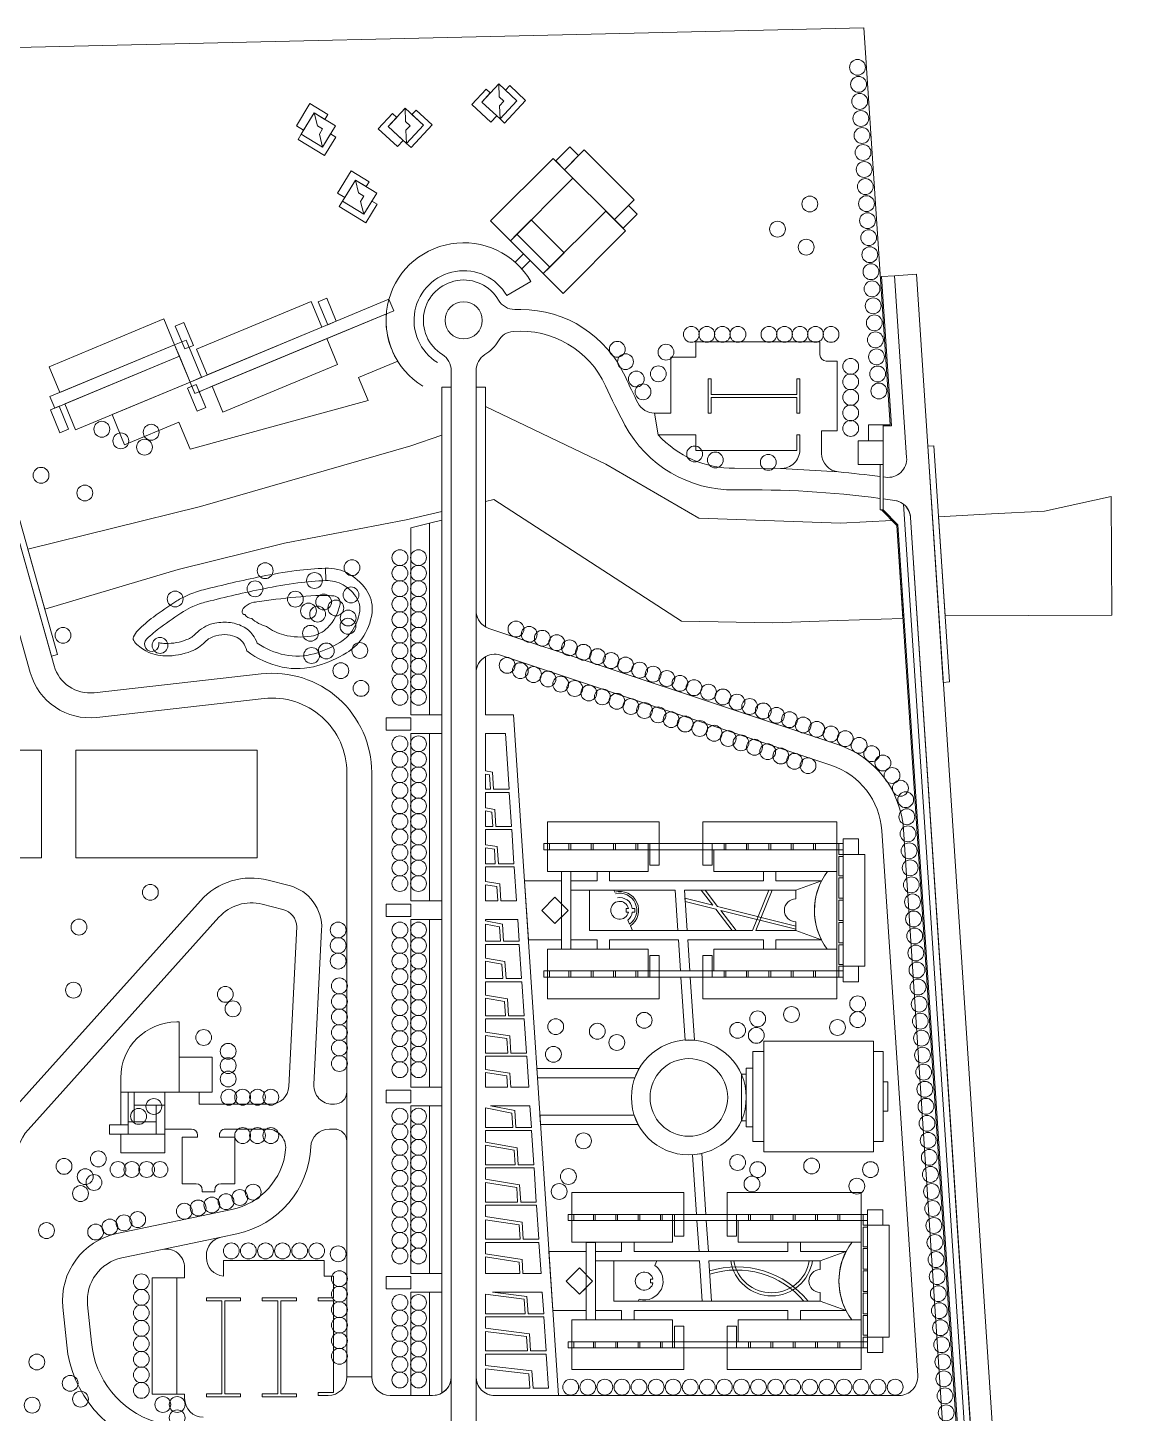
# Model space of a CAD drawing. Header units: metres. Extents: x -15673 to 64769, y -87680 to 34131.
# Drawn here: x 25602 to 61505, y -10515 to 34131 of the extents above; entities that cross this region are included whole.
import ezdxf

# ---------------------------------------------------------------- set-up
doc = ezdxf.new("R2010")
doc.units = ezdxf.units.M
doc.header["$PDMODE"] = 32
doc.header["$PDSIZE"] = 0.5
for name, color, linetype, lineweight in [('11', 7, 'Continuous', 13), ('14', 7, 'Continuous', 13), ('16', 7, 'Continuous', 13), ('17', 7, 'Continuous', 13), ('27', 7, 'Continuous', 13), ('29', 7, 'Continuous', 13), ('39', 7, 'Continuous', 13), ('43', 7, 'Continuous', 13), ('44', 7, 'Continuous', 13), ('9', 7, 'Continuous', 13)]:
    doc.layers.add(name, color=color, linetype=linetype, lineweight=lineweight)

msp = doc.modelspace()

# ---------------------------------------------------------------- linework, layer by layer
at = {"layer": '11'}
for centre in [(52330.202, 32854.117), (52366.365, 32305.307), (52402.529, 31756.497), (52438.692, 31207.688), (52474.855, 30658.878), (52511.019, 30110.068), (52547.182, 29561.258), (52583.345, 29012.448), (50794.502, 28451.394), (52619.508, 28463.639), (52655.672, 27914.829), (49753.586, 27640.08), (50676.364, 27058.499), (52691.835, 27366.019), (52727.998, 26817.209), (52764.162, 26268.399), (52800.325, 25719.589), (52836.488, 25170.78), (52872.652, 24621.97), (46979.705, 24249.101), (47479.705, 24249.101), (47979.705, 24249.101), (48479.705, 24249.101), (49479.705, 24249.101), (49979.705, 24249.101), (50479.705, 24249.101), (50979.705, 24249.101), (51479.705, 24249.101), (52908.815, 24073.16), (44593.341, 23769.553), (46161.657, 23676.197), (52944.978, 23524.35), (44859.974, 23369.93), (45915.507, 22977.703), (52112.961, 23219.399), (52981.141, 22975.54), (45206.596, 22810.458), (52112.961, 22719.399), (45423.208, 22397.264), (52112.961, 22219.399), (53017.305, 22426.731), (52112.961, 21719.399), (27987.747, 21192.971), (52112.961, 21219.399), (28600.036, 20817.311), (29577.55, 21096.373), (29362.712, 20613.381), (47084.339, 20396.614), (47752.706, 20203.326), (49457.202, 20125.734), (26031.618, 19709.796), (27439.618, 19138.796), (36048.122, 16731.599), (37591.091, 17055.876), (38191.091, 17055.876), (33248.781, 16634.028), (34838.524, 16319.486), (37591.091, 16555.876), (38191.091, 16555.876), (32923.276, 16048.597), (36014.688, 15854.852), (37591.091, 16055.876), (38191.091, 16055.876), (30351.789, 15723.358), (34223.686, 15716.655), (35135.825, 15627.184), (35526.431, 15432.041), (37591.091, 15555.876), (38191.091, 15555.876), (34647.568, 15334.469), (34940.523, 15236.897), (35924.321, 15108.86), (37591.091, 15055.876), (38191.091, 15055.876), (26738.686, 14552.496), (34712.669, 14618.943), (35917.92, 14845.212), (37591.091, 14555.876), (38191.091, 14555.876), (41329.081, 14753.964), (41753.081, 14584.964), (29863.532, 14227.257), (35218.858, 14048.751), (36299.613, 14063.38), (37591.091, 14055.876), (38191.091, 14055.876), (42177.081, 14457.964), (42643.081, 14316.964), (43052.081, 14147.964), (34746.103, 13902.018), (43504.081, 14006.964), (43956.081, 13865.964), (44394.081, 13738.964), (44860.081, 13596.964), (35690.067, 13414.159), (37591.091, 13555.876), (38191.091, 13555.876), (41048.081, 13583.964), (41472.081, 13414.964), (41896.081, 13287.964), (42362.081, 13146.964), (45312.081, 13427.964), (45750.081, 13300.964), (46188.081, 13159.964), (36338.943, 12842.088), (37591.091, 13055.876), (38191.091, 13055.876), (42771.081, 12977.964), (43223.081, 12836.964), (43675.081, 12695.964), (46612.081, 13004.964), (47064.081, 12863.964), (47530.081, 12721.964), (37591.091, 12555.876), (38191.091, 12555.876), (44113.081, 12568.964), (44579.081, 12426.964), (45031.081, 12257.964), (47996.081, 12566.964), (48448.081, 12397.964), (48858.081, 12256.964), (45469.081, 12130.964), (45907.081, 11989.964), (46331.081, 11834.964), (49296.081, 12115.964), (49720.081, 11973.964), (50143.081, 11832.964), (46783.081, 11693.964), (47249.081, 11551.964), (47715.081, 11396.964), (50581.081, 11663.964), (51019.081, 11522.964), (51478.081, 11372.964), (37591.091, 11055.876), (38191.091, 11055.876), (48167.081, 11227.964), (48577.081, 11086.964), (49015.081, 10945.964), (51937.081, 11222.964), (52383.081, 11006.964), (37591.091, 10555.876), (38191.091, 10555.876), (49439.081, 10803.964), (49862.081, 10662.964), (50300.081, 10493.964), (52789.081, 10737.964), (37591.091, 10055.876), (38191.091, 10055.876), (50738.081, 10352.964), (53150.081, 10436.964), (53445.081, 10037.964), (53714.081, 9624.964), (37591.091, 9555.876), (38191.091, 9555.876), (53885.224, 9255.295), (37591.091, 9055.876), (38191.091, 9055.876), (53921.387, 8706.485), (37591.091, 8555.876), (38191.091, 8555.876), (37591.091, 8055.876), (38191.091, 8055.876), (53957.55, 8157.675), (37591.091, 7555.876), (38191.091, 7555.876), (53993.714, 7608.865), (37591.091, 7055.876), (38191.091, 7055.876), (54029.877, 7060.056), (37591.091, 6555.876), (38191.091, 6555.876), (54066.04, 6511.246), (29552.937, 6271.143), (54102.204, 5962.436), (27251.937, 5151.143), (54138.367, 5413.626), (35602.091, 5055.876), (37591.091, 5055.876), (38191.091, 5055.876), (54174.53, 4864.816), (35602.091, 4555.876), (37591.091, 4555.876), (38191.091, 4555.876), (54210.693, 4316.007), (35602.091, 4055.876), (37591.091, 4055.876), (38191.091, 4055.876), (54246.857, 3767.197), (37591.091, 3555.876), (38191.091, 3555.876), (27074.937, 3117.143), (31966.747, 2983.229), (35642.38, 3255.625), (37591.091, 3055.876), (38191.091, 3055.876), (54283.02, 3218.387), (32212.747, 2515.229), (35642.38, 2755.625), (37591.091, 2555.876), (38191.091, 2555.876), (52335.091, 2679.876), (54319.183, 2669.577), (35642.38, 2255.625), (37591.091, 2055.876), (38191.091, 2055.876), (45460.091, 2147.876), (49117.091, 2193.876), (50205.091, 2332.876), (52335.091, 2170.876), (54355.347, 2120.767), (31269.925, 1594.282), (35642.38, 1755.625), (37591.091, 1555.876), (38191.091, 1555.876), (42610.091, 1942.876), (43949.091, 1794.876), (48469.091, 1823.876), (49071.091, 1661.876), (51687.091, 1916.876), (54391.51, 1571.957), (32058.925, 1149.282), (35642.38, 1255.625), (44580.091, 1430.876), (32058.925, 688.282), (35642.38, 755.625), (37591.091, 1055.876), (38191.091, 1055.876), (42536.091, 1051.876), (54427.673, 1023.148), (32058.925, 256.282), (37591.091, 555.876), (38191.091, 555.876), (54463.836, 474.338), (54500, -74.472), (29665.841, -631.802), (32078.925, -331.718), (32523.925, -331.718), (33001.925, -331.718), (33430.925, -331.718), (54536.163, -623.282), (29172.841, -948.802), (37591.091, -944.124), (38191.091, -944.124), (32523.925, -1566.718), (33001.925, -1566.718), (33430.925, -1566.718), (37591.091, -1444.124), (38191.091, -1444.124), (54572.326, -1172.092), (37591.091, -1944.124), (38191.091, -1944.124), (43503.091, -1734.124), (54608.49, -1720.901), (27876.747, -2318.771), (37591.091, -2444.124), (38191.091, -2444.124), (48469.091, -2432.124), (54644.653, -2269.711), (26771.747, -2559.771), (27454.747, -2890.771), (28510.366, -2658.074), (28955.366, -2658.074), (29433.366, -2658.074), (29862.366, -2658.074), (43019.091, -2886.124), (49117.091, -2663.124), (50854.091, -2547.124), (52752.091, -2663.124), (54680.816, -2818.521), (27735.38, -3079.375), (37591.091, -2944.124), (38191.091, -2944.124), (42722.091, -3369.124), (48932.091, -3126.124), (52312.091, -3195.124), (54716.98, -3367.331), (27299.747, -3435.771), (31533.38, -3804.375), (31990.38, -3697.375), (32433.38, -3563.375), (32862.38, -3388.375), (37591.091, -3444.124), (38191.091, -3444.124), (29144.38, -4273.375), (30647.38, -4005.375), (31090.38, -3898.375), (37591.091, -3944.124), (38191.091, -3944.124), (54753.143, -3916.141), (26204.747, -4627.771), (27789.38, -4675.375), (28245.38, -4514.375), (28701.38, -4380.375), (37591.091, -4444.124), (38191.091, -4444.124), (54789.306, -4464.951), (37591.091, -4944.124), (38191.091, -4944.124), (54825.469, -5013.76), (32160.352, -5283.124), (32710.352, -5283.124), (33260.352, -5283.124), (33810.352, -5283.124), (34360.352, -5283.124), (34910.352, -5283.124), (35602.091, -5377.124), (37591.091, -5444.124), (38191.091, -5444.124), (54861.633, -5562.57), (29260.778, -6277.375), (35642.38, -6177.375), (54897.796, -6111.38), (29260.778, -6777.375), (35642.38, -6677.375), (37591.091, -6944.124), (38191.091, -6944.124), (54933.959, -6660.19), (29260.778, -7277.375), (35642.38, -7177.375), (54970.123, -7209), (29260.778, -7777.375), (35642.38, -7677.375), (37591.091, -7444.124), (38191.091, -7444.124), (55006.286, -7757.809), (29260.778, -8277.375), (35642.38, -8177.375), (37591.091, -7944.124), (38191.091, -7944.124), (35642.38, -8677.375), (37591.091, -8444.124), (38191.091, -8444.124), (55042.449, -8306.619), (25897.329, -8863.042), (29260.778, -8777.375), (37591.091, -8944.124), (38191.091, -8944.124), (55078.612, -8855.429), (26968.107, -9550), (29260.778, -9277.375), (37591.091, -9444.124), (38191.091, -9444.124), (55114.776, -9404.239), (27301.107, -10062), (29260.778, -9777.375), (43094.091, -9672.124), (43644.091, -9672.124), (44194.091, -9672.124), (44744.091, -9672.124), (45294.091, -9672.124), (45844.091, -9672.124), (46394.091, -9672.124), (46944.091, -9672.124), (47494.091, -9672.124), (48044.091, -9672.124), (48594.091, -9672.124), (49144.091, -9672.124), (49694.091, -9672.124), (50244.091, -9672.124), (50794.091, -9672.124), (51344.091, -9672.124), (51894.091, -9672.124), (52444.091, -9672.124), (52994.091, -9672.124), (53544.091, -9672.124), (55150.939, -9953.049), (25745.097, -10253.738), (29955.107, -10232.839), (30416.107, -10232.839), (55187.102, -10501.859), (30416.107, -10662)]:
    msp.add_circle(centre, 255.324, dxfattribs=at)
at = {"layer": '14'}
msp.add_line((35188.787, 16716.312), (35204.536, 16316.622), dxfattribs=at)
for points in [[(650.547, -21220.881), (-7730.601, 8124.71), (-13734.414, 20463.977), (-14084.532, 32571.083), (19227.498, 33351.24), (52539.528, 34131.396), (53382.938, 21339.944), (52687.292, 21339.944), (52687.292, 20815.198), (52355.603, 20815.198), (52355.603, 20055.696), (53057.186, 20055.696), (53057.186, 18592.883), (53100.617, 18592.883), (53596.782, 18096.718), (55678.604, -13476.894)], [(53531.628, 18899.096), (53157.186, 18952.033), (53157.186, 18592.883), (53635.706, 18114.363), (55719.428, -13488.071), (57803.15, -45090.506)], [(58059.183, -45607.908), (55936.522, -13414.919), (53813.861, 18778.069)]]:
    msp.add_lwpolyline(points, dxfattribs=at)
for points in [[(40344.974, 10185.477), (40344.974, 11392.451), (40989.071, 11392.451), (41107.755, 9592.451), (40606.669, 9592.451), (40570.436, 10141.981)], [(40344.974, 8996.993), (40344.974, 9492.451), (41114.348, 9492.451), (41186.878, 8392.451), (40685.792, 8392.451), (40649.474, 8943.255)], [(40344.974, 7806.72), (40344.974, 8292.451), (41193.471, 8292.451), (41266, 7192.451), (40764.914, 7192.451), (40728.525, 7744.346)], [(40344.974, 6615.046), (40344.974, 7092.451), (41272.594, 7092.451), (41345.123, 5992.451), (40844.037, 5992.451), (40807.585, 6545.291)], [(40344.974, 5347.806), (40344.974, 5392.451), (41384.684, 5392.451), (41430.839, 4692.451), (40929.753, 4692.451), (40893.52, 5241.981)], [(40344.974, 4154.011), (40344.974, 4592.451), (41437.432, 4592.451), (41509.962, 3492.451), (41008.876, 3492.451), (40972.558, 4043.255)], [(40344.974, 2959.261), (40344.974, 3392.451), (41516.555, 3392.451), (41589.084, 2292.451), (41087.998, 2292.451), (41051.609, 2844.346)], [(40344.974, 1763.762), (40344.974, 2192.451), (41595.678, 2192.451), (41668.207, 1092.451), (41167.121, 1092.451), (41130.669, 1645.291)], [(40344.974, 563.762), (40344.974, 992.451), (41674.8, 992.451), (41740.736, -7.549), (41160.527, -7.549), (41130.669, 445.291)], [(40509.168, -607.549), (41780.297, -607.549), (41826.452, -1307.549), (41325.366, -1307.549), (41289.133, -758.019)], [(40344.974, -1776.171), (40344.974, -1407.549), (41833.045, -1407.549), (41905.575, -2507.549), (41404.489, -2507.549), (41368.171, -1956.745)], [(40344.974, -2976.403), (40344.974, -2607.549), (41661.625, -2607.549), (41912.168, -2607.549), (41984.697, -3707.549), (41483.611, -3707.549), (41447.222, -3155.654)], [(40344.974, -4176.586), (40344.974, -3807.549), (41991.291, -3807.549), (42063.82, -4907.549), (41562.734, -4907.549), (41526.282, -4354.709)], [(40344.974, -5376.586), (40344.974, -5007.549), (41819.87, -5007.549), (42070.413, -5007.549), (42136.349, -6007.549), (41556.141, -6007.549), (41526.282, -5554.709)], [(40578.181, -6607.549), (42175.91, -6607.549), (42222.065, -7307.549), (41720.979, -7307.549), (41684.425, -6753.152)], [(31356.188, -6796.466), (32456.188, -6796.466), (32456.188, -6896.466), (31956.188, -6896.466), (31956.188, -9886.084), (32456.188, -9886.084), (32456.188, -9986.084), (31356.188, -9986.084), (31356.188, -9886.084), (31856.188, -9886.084), (31856.188, -6896.466), (31356.188, -6896.466)], [(33156.188, -6796.466), (34256.188, -6796.466), (34256.188, -6896.466), (33756.188, -6896.466), (33756.188, -9886.084), (34256.188, -9886.084), (34256.188, -9986.084), (33156.188, -9986.084), (33156.188, -9886.084), (33656.188, -9886.084), (33656.188, -6896.466), (33156.188, -6896.466)], [(40344.974, -7776.954), (40344.974, -7407.549), (42228.659, -7407.549), (42301.188, -8507.549), (41800.102, -8507.549), (41763.505, -7952.504)], [(40344.974, -8977.037), (40344.974, -8607.549), (42307.781, -8607.549), (42380.31, -9707.549), (41879.224, -9707.549), (41842.589, -9151.925)]]:
    msp.add_lwpolyline(points, close=True, dxfattribs=at)
for centre, radius in [((39644.974, 24702.2), 600), ((46898.45, -337.565), 1250.943), ((46898.45, -337.565), 1250.943)]:
    msp.add_circle(centre, radius, dxfattribs=at)
for centre, radius, start, end in [((53444.151, 18305.507), 600, 51.96205, 81.61668), ((36238.691, 1343.661), 15422.045, 97.41093, 101.65993), ((35601.485, 6242.555), 10481.884, 92.25646, 97.41093), ((35245.385, 15279.925), 1437.502, 60.27526, 92.25646), ((35147.466, 15108.426), 1634.985, 30.33597, 60.27526), ((41685.242, -25049.682), 42371.508, 101.65993, 104.23445), ((36238.691, 1343.661), 15022.045, 97.41093, 101.65993), ((35601.485, 6242.555), 10081.884, 92.25646, 97.41093), ((35245.385, 15279.925), 1037.502, 60.27526, 92.25646), ((35147.466, 15108.426), 1234.985, 30.33597, 60.27526), ((37621.577, 4334.188), 13428.85, 122.49074, 126.4223), ((31767.841, 13525.993), 2531.35, 113.42764, 122.49073), ((32085.219, 12793.544), 3329.604, 104.23445, 113.42764), ((32085.219, 12793.544), 2929.604, 104.23445, 113.42764), ((41685.242, -25049.682), 41971.508, 101.65993, 104.23445), ((33150.931, 14436.247), 1208.842, 97.84698, 102.49069), ((39560.611, -32071.923), 48156.621, 97.11144, 97.84698), ((36062.245, -4031.001), 19898.314, 93.38581, 97.11144), ((35115.897, 11964.767), 3874.577, 84.93666, 93.38581), ((35437.514, 15594.648), 230.476, 349.20713, 84.93666), ((35661.658, 15409.329), 639.221, 352.52241, 30.33597), ((35661.658, 15409.329), 1039.221, 352.52241, 30.33597), ((37621.577, 4334.188), 13028.85, 122.49074, 126.4223), ((31767.841, 13525.993), 2131.35, 113.42764, 122.49073), ((32600.411, 15309.396), 91.121, 171.29357, 270), ((32757.134, 15285.395), 249.671, 127.72416, 171.29357), ((32847.414, 15390.469), 301.1, 214.88167, 264.03046), ((33045.364, 14912.795), 720.742, 102.49069, 127.72416), ((34250.278, 15820.972), 1439.092, 314.67999, 349.20714), ((34878.068, 15512.179), 1429.531, 324.25177, 352.52241), ((34878.068, 15512.179), 1829.531, 324.25177, 352.52241), ((32263.888, 11595.262), 4405.101, 126.4223, 134.97661), ((32263.888, 11595.262), 4005.101, 126.4223, 134.97661), ((31841.366, 13830.269), 1132.022, 103.82488, 136.46624), ((31937.071, 13441.358), 1532.535, 84.90198, 103.82487), ((31960.497, 13703.94), 1268.91, 63.26816, 84.90198), ((32132.118, 14044.7), 887.373, 35.55979, 63.26816), ((33590.091, 15977.85), 1177.099, 228.88734, 255.20125), ((34263.466, 16129.088), 1615.865, 232.92965, 255.38251), ((34567.801, 15499.881), 987.516, 279.374, 314.67999), ((29154.278, 14446.281), 153.274, 157.70761, 220.87854), ((29596.241, 14265.088), 630.938, 134.97661, 157.70761), ((30026.516, 15201.266), 1306.878, 220.87854, 241.54504), ((29596.241, 14265.088), 230.938, 134.97661, 12.74118), ((30051.715, 15247.764), 959.765, 256.12086, 269.52294), ((30059.092, 16133.782), 1845.814, 269.52294, 291.20654), ((30434.094, 15167.297), 809.127, 291.20654, 316.46624), ((30434.094, 15167.297), 1209.127, 291.20654, 316.46624), ((31841.366, 13830.269), 732.022, 103.82488, 136.46624), ((31937.071, 13441.358), 1132.535, 84.90198, 103.82487), ((31960.497, 13703.94), 868.91, 63.26816, 84.90198), ((32132.118, 14044.7), 487.373, 35.55979, 63.26816), ((31854.57, 13846.289), 828.547, 14.39496, 35.55978), ((31854.57, 13846.289), 1228.547, 21.72066, 35.55979), ((34387.203, 16331.915), 2461.822, 235.58684, 258.22881), ((34386.227, 16599.783), 2102.305, 255.38251, 279.374), ((33863.118, 17265.703), 3445.128, 286.32893, 301.4487), ((34980.704, 15438.296), 1303.069, 301.4487, 324.25178), ((34980.704, 15438.296), 1703.069, 301.4487, 324.25178), ((30051.715, 15247.764), 1359.765, 241.54504, 269.52294), ((30059.092, 16133.782), 2245.814, 269.52294, 291.20654), ((34387.203, 16331.915), 2861.822, 232.80392, 258.22881), ((34283.078, 15832.238), 1951.412, 258.22881, 286.32893), ((33863.118, 17265.703), 3845.128, 286.32893, 301.4487), ((34283.078, 15832.238), 2351.412, 258.22881, 286.32893)]:
    msp.add_arc(centre, radius, start, end, dxfattribs=at)
msp.add_point((35188.787, 16716.312), dxfattribs=at)
at = {"layer": '16'}
for p, q in [((38944.974, -9860.89), (38944.974, 22550.262)), ((40344.974, 22550.262), (40344.974, 14827.139)), ((48348.785, -5605.605), (48247.485, -5605.605)), ((50607.999, -6905.605), (50737.398, -6905.605))]:
    msp.add_line(p, q, dxfattribs=at)
for points in [[(53915.146, 20281.804), (53528.789, 26141.426), (53108.265, 26113.699), (53425.663, 21299.944)], [(38944.974, 22550.262), (39244.974, 22550.262), (39244.974, -9341.275)], [(40044.974, 15346.754), (40044.974, 22550.262), (40344.974, 22550.262)], [(53425.663, 21299.944), (53157.186, 21299.944), (53157.186, 19663.851), (53236.216, 19647.717)], [(53813.861, 18778.069), (55936.522, -13414.919), (58059.183, -45607.908)], [(58059.183, -45607.908), (58258.316, -45588.17), (56150.584, -13621.594), (54042.851, 18344.983)], [(40644.974, -9941.275), (42696.372, -9941.275), (41250.161, 11992.451), (40344.974, 11992.451), (40344.974, 13863.884)], [(51172.178, 6642.451), (50344.974, 6342.451), (50344.974, 6060.685)], [(50344.974, 5324.218), (50344.974, 5042.451), (51176.416, 4742.451)], [(51959.979, -5305.605), (51132.775, -5605.605), (51132.775, -5887.371)], [(51132.775, -6623.838), (51132.775, -6905.605), (51964.217, -7205.605)]]:
    msp.add_lwpolyline(points, dxfattribs=at)
for points in [[(54792.071, 20661.406), (55293.879, 13050.813), (55094.312, 13037.654), (54592.504, 20648.247)], [(24995.885, 18716.9), (25182.922, 18787.732), (25230.006, 18654.608), (25271.17, 18519.537), (26559.875, 13930.208), (26367.323, 13876.138), (25078.618, 18465.467), (25029.185, 18624.422)], [(43098.855, 6642.451), (43944.974, 6642.451), (43944.974, 6942.451), (44344.974, 6942.451), (44344.974, 6642.451), (49304.974, 6642.451), (49304.974, 6942.451), (49704.974, 6942.451), (49704.974, 6642.451), (51172.178, 6642.451), (50344.974, 6342.451), (46757.388, 6342.451), (46843.351, 5042.451), (46542.695, 5042.451), (46456.733, 6342.451), (43098.855, 6342.451)], [(41602.916, 6642.451), (42798.855, 6642.451), (42798.855, 5902.514), (42586.723, 6114.646), (42162.459, 5690.382), (42586.723, 5266.118), (42798.855, 5478.25), (42798.855, 4742.451), (41728.194, 4742.451)], [(50344.974, 5042.451), (51176.416, 4742.451), (49704.974, 4742.451), (49704.974, 4442.451), (49304.974, 4442.451), (49304.974, 4742.451), (46862.533, 4742.451), (46929.45, 3740.382), (46628.795, 3740.382), (46562.533, 4742.451), (44344.974, 4742.451), (44344.974, 4442.451), (43944.974, 4442.451), (43944.974, 4742.451), (43098.855, 4742.451), (43098.855, 6342.451), (43698.855, 6342.451), (43698.855, 5042.451), (48953.261, 5042.451), (49476.368, 6342.451), (49584.16, 6342.451), (49061.053, 5042.451)], [(46774.724, 6080.284), (47671.181, 5855.405), (47298.33, 6342.451), (47424.268, 6342.451), (47827.053, 5816.304), (50344.974, 5184.676), (50344.974, 5081.578), (47924.738, 5688.701), (48419.466, 5042.451), (48293.528, 5042.451), (47768.866, 5727.802), (46781.656, 5975.447)], [(46776.323, 1509.344), (47077.284, 1504.718), (46942.675, 3540.382), (46642.02, 3540.382)], [(42001.826, 592.451), (45298.119, 592.451), (45158.028, 292.451), (42021.607, 292.451)], [(48748.863, 412.435), (48590.635, 412.435), (48590.635, -1087.565), (48748.863, -1087.565)], [(42100.729, -907.549), (45137.453, -907.549), (45264.706, -1207.549), (42120.51, -1207.549)], [(47020.577, -2184.475), (47318.309, -2140.26), (47448.267, -4105.605), (47147.612, -4105.605)], [(47226.962, -5305.605), (47527.618, -5305.605), (47461.356, -4303.535), (47160.7, -4303.535)], [(42390.717, -5305.605), (43586.656, -5305.605), (43586.656, -6043.473), (43374.524, -5831.341), (42950.26, -6255.605), (43374.524, -6679.869), (43586.656, -6467.737), (43586.656, -7205.605), (42515.995, -7205.605)], [(43886.656, -5305.605), (44732.775, -5305.605), (44732.775, -5005.605), (45132.775, -5005.605), (45132.775, -5305.605), (50092.775, -5305.605), (50092.775, -5005.605), (50492.775, -5005.605), (50492.775, -5305.605), (51959.979, -5305.605), (51132.775, -5605.605), (47547.455, -5605.605), (47633.418, -6905.605), (47325.078, -6905.605), (47239.115, -5605.605), (43886.656, -5605.605)], [(51132.775, -6905.605), (51964.217, -7205.605), (50492.775, -7205.605), (50492.775, -7505.605), (50092.775, -7505.605), (50092.775, -7205.605), (45132.775, -7205.605), (45132.775, -7505.605), (44732.775, -7505.605), (44732.775, -7205.605), (43886.656, -7205.605), (43886.656, -5605.605), (44486.656, -5605.605), (44486.656, -6905.605), (49527.092, -6905.605), (49653.03, -6905.605)]]:
    msp.add_lwpolyline(points, close=True, dxfattribs=at)
msp.add_circle((46898.45, -337.565), 1850.943, dxfattribs=at)
for centre, radius, start, end in [((53316.446, 20242.328), 600, 262.31557, 3.77236), ((53444.151, 18305.507), 600, 3.77237, 51.96205), ((40644.974, 15346.754), 600, 180, 240), ((40644.973, 13344.269), 599.999, 119.99994, 180.00006), ((53027.395, 5696.584), 2082.425, 152.98562, 207.26998), ((50344.974, 5692.451), 368.233, 90, 270), ((53815.196, -6251.471), 2082.425, 152.98562, 207.26998), ((48437.455, -8740.808), 2942.399, 38.58756, 107.1692), ((49564.199, -5400.922), 1332.528, 188.83591, 351.16409), ((49564.199, -5400.922), 1232.528, 189.55926, 350.44074), ((48437.455, -8740.809), 2842.399, 40.21466, 107.64938), ((51132.775, -6255.605), 368.233, 90, 270), ((38644.974, -9341.275), 600, 300, 0), ((40644.974, -9341.275), 600, 179.99999, 270.00001)]:
    msp.add_arc(centre, radius, start, end, dxfattribs=at)
at = {"layer": '17'}
for points in [[(37944.974, 18020.44), (37944.974, 11992.451), (38544.974, 11992.451), (38544.974, 18168.722)], [(38544.974, 5992.451), (37944.974, 5992.451), (37944.974, 11392.451), (38544.974, 11392.451)], [(40475.729, 10058.408), (40506.452, 9592.451), (40344.974, 9592.451), (40344.974, 10083.633)], [(40344.974, 8895.448), (40344.974, 8392.451), (40585.575, 8392.451), (40554.852, 8858.408)], [(40344.974, 7705.406), (40344.974, 7192.451), (40664.697, 7192.451), (40633.974, 7658.408)], [(40344.974, 6513.915), (40344.974, 5992.451), (40743.82, 5992.451), (40713.097, 6458.408)], [(38544.974, -7.549), (37944.974, -7.549), (37944.974, 5392.451), (38544.974, 5392.451)], [(40344.974, 5245.962), (40798.813, 5158.408), (40829.536, 4692.451), (40344.974, 4692.451)], [(40344.974, 4052.465), (40344.974, 3492.451), (40908.659, 3492.451), (40877.935, 3958.408)], [(40344.974, 2857.947), (40344.974, 2292.451), (40987.781, 2292.451), (40957.058, 2758.408)], [(40344.974, 1662.631), (40344.974, 1092.451), (41066.904, 1092.451), (41036.181, 1558.408)], [(40344.974, 462.631), (40344.974, -7.549), (41060.31, -7.549), (41036.181, 358.408)], [(38544.974, -6007.549), (37944.974, -6007.549), (37944.974, -607.549), (38544.974, -607.549)], [(40344.974, -677.717), (40344.974, -1307.549), (41225.149, -1307.549), (41194.426, -841.592)], [(40344.974, -1877.717), (40344.974, -2507.549), (41304.272, -2507.549), (41273.549, -2041.592)], [(40344.974, -3077.717), (40344.974, -3707.549), (41383.394, -3707.549), (41352.671, -3241.592)], [(40344.974, -4277.717), (40344.974, -4907.549), (41462.517, -4907.549), (41431.794, -4441.592)], [(40344.974, -5477.717), (40344.974, -6007.549), (41455.923, -6007.549), (41431.794, -5641.592)], [(37944.974, -9941.275), (38544.974, -9941.275), (38544.974, -6607.549), (37944.974, -6607.549)], [(40344.974, -6677.717), (40344.974, -7307.549), (41620.762, -7307.549), (41590.039, -6841.592)], [(40344.974, -7877.717), (40344.974, -8507.549), (41699.885, -8507.549), (41669.162, -8041.592)], [(40344.974, -9077.717), (40344.974, -9707.549), (41779.007, -9707.549), (41748.284, -9241.592)]]:
    msp.add_lwpolyline(points, close=True, dxfattribs=at)
at = {"layer": '27'}
for points in [[(30833.279, 22714.609), (37238.693, 25380.296), (37392.38, 25010.999), (30986.966, 22345.312)], [(26317.691, 22243.476), (26471.378, 21874.179), (30487.482, 23545.527), (30333.795, 23914.824)], [(30333.795, 23914.824), (30833.279, 22714.609), (31202.576, 22868.296), (30703.092, 24068.511)], [(42224.974, 7842.451), (51864.974, 7842.451), (51864.974, 7642.451), (42224.974, 7642.451)], [(51724.974, 7490.382), (51864.974, 7490.382), (51864.974, 7842.451), (51724.974, 7842.451)], [(51724.974, 7430.382), (51864.974, 7430.382), (51864.974, 6800.382), (51724.974, 6800.382)], [(51724.974, 6740.382), (51864.974, 6740.382), (51864.974, 6080.382), (51724.974, 6080.382)], [(51724.974, 6020.382), (51864.974, 6020.382), (51864.974, 5360.382), (51724.974, 5360.382)], [(51724.974, 5300.382), (51864.974, 5300.382), (51864.974, 4640.382), (51724.974, 4640.382)], [(51864.974, 4580.382), (51724.974, 4580.382), (51724.974, 3950.382), (51864.974, 3950.382)], [(42224.974, 3740.382), (51864.974, 3740.382), (51864.974, 3540.382), (42224.974, 3540.382)], [(51724.974, 3890.382), (51864.974, 3890.382), (51864.974, 3540.382), (51724.974, 3540.382)], [(43012.775, -4105.605), (52652.775, -4105.605), (52652.775, -4305.605), (43012.775, -4305.605)], [(52512.775, -4457.674), (52652.775, -4457.674), (52652.775, -4105.605), (52512.775, -4105.605)], [(52512.775, -4517.674), (52652.775, -4517.674), (52652.775, -5147.674), (52512.775, -5147.674)], [(52512.775, -5207.674), (52652.775, -5207.674), (52652.775, -5867.674), (52512.775, -5867.674)], [(52512.775, -5927.674), (52652.775, -5927.674), (52652.775, -6587.674), (52512.775, -6587.674)], [(52512.775, -6647.674), (52652.775, -6647.674), (52652.775, -7307.674), (52512.775, -7307.674)], [(52652.775, -7367.674), (52512.775, -7367.674), (52512.775, -7997.674), (52652.775, -7997.674)], [(43012.775, -8207.674), (52652.775, -8207.674), (52652.775, -8407.674), (43012.775, -8407.674)], [(52512.775, -8057.674), (52652.775, -8057.674), (52652.775, -8407.674), (52512.775, -8407.674)]]:
    msp.add_lwpolyline(points, close=True, dxfattribs=at)
at = {"layer": '29'}
for points in [[(40616.264, 18930.106), (46666.967, 15008.139), (49602.275, 14952.268), (51698.325, 15026.107), (53794.376, 15099.946), (53596.782, 18096.718), (53441.29, 18252.21), (51779.323, 18164.687), (47225.804, 18324.818), (44229.009, 20065.857), (40344.974, 21927.888), (40344.974, 18867.44)], [(38944.974, 21003.946), (38944.974, 18544.048), (37790.458, 18277.362), (33870.893, 17518.697), (30449.444, 16673.321), (26147.866, 15397.454), (25605.995, 17327.16), (31167.45, 18701.88), (37938.501, 20660.008)], [(54942.792, 18375.524), (55154.718, 15185.41), (57840.454, 15193.956), (60526.19, 15202.502), (60506.529, 19029.384), (58358.835, 18552.508), (56650.813, 18464.016)], [(38544.974, 11992.451), (38544.974, 18168.722), (38944.974, 18267.576), (38944.974, 11992.451)], [(38544.974, 11392.451), (38544.974, 5992.451), (38944.974, 5992.451), (38944.974, 11392.451)], [(38544.974, 5392.451), (38544.974, -7.549), (38944.974, -7.549), (38944.974, 5392.451)], [(38544.974, -607.549), (38544.974, -6007.549), (38944.974, -6007.549), (38944.974, -607.549)]]:
    msp.add_lwpolyline(points, close=True, dxfattribs=at)
for points in [[(44954.705, 5752.451), (44875.796, 5752.451), (44875.796, 5632.451), (44954.705, 5632.451)], [(45742.506, -6195.605), (45663.597, -6195.605), (45663.597, -6315.605), (45742.506, -6315.605)], [(38944.974, -9860.89), (38944.974, -6607.549), (38544.974, -6607.549), (38544.974, -9941.275), (38644.974, -9941.275)]]:
    msp.add_lwpolyline(points, dxfattribs=at)
for centre, radius, start, end in [((44671.585, 5692.451), 289.408, 11.96534, 348.03466), ((45459.386, -6255.605), 289.408, 11.96534, 348.03466), ((38644.974, -9341.275), 600, 270, 300)]:
    msp.add_arc(centre, radius, start, end, dxfattribs=at)
at = {"layer": '39'}
msp.add_line((41810.037, 25952.2), (41030.615, 25502.2), dxfattribs=at)
for points in [[(40772.612, 32323.21), (41359.384, 31779.428), (40815.603, 31192.656), (40799.481, 31616.614), (40935.426, 31763.307), (40788.733, 31899.252)], [(34833.5, 31386.309), (35514.86, 30967.084), (35095.636, 30285.725), (34997.335, 30698.444), (35102.141, 30868.784), (34931.801, 30973.59)], [(37759.384, 31534.421), (38346.156, 30990.639), (37802.375, 30403.867), (37786.253, 30827.825), (37922.198, 30974.518), (37775.505, 31110.463)], [(42528.645, 29919.323), (40514.091, 27904.769), (41150.487, 27268.373), (43165.041, 29282.927)], [(42610.792, 29837.176), (43067.101, 30293.486), (43347.862, 30012.725), (42891.553, 29556.415)], [(43527.949, 30192.811), (45135.585, 28585.175), (44499.189, 27948.779), (42891.553, 29556.415)], [(36162.102, 29219.943), (36843.462, 28800.719), (36424.238, 28119.359), (36325.937, 28532.078), (36430.743, 28702.418), (36260.403, 28807.224)], [(42847.543, 25571.317), (44862.097, 27585.871), (44225.701, 28222.267), (42211.147, 26207.713)], [(45236.259, 28124.327), (44779.95, 27668.018), (44499.189, 27948.779), (44955.498, 28405.088)], [(41822.238, 27940.125), (42882.898, 26879.465), (42423.279, 26419.845), (41362.619, 27480.505)], [(41362.619, 27480.505), (42423.279, 26419.845), (42211.147, 26207.713), (41150.487, 27268.373)], [(41306.675, 26576.033), (41574.751, 26844.109), (41786.883, 26631.977), (41518.807, 26363.901)], [(34734.398, 25312.93), (31041.428, 23776.058), (31387.224, 22945.14), (35080.194, 24482.011)], [(34957.468, 25297.449), (35264.842, 24558.855), (35541.815, 24674.12), (35234.441, 25412.714)], [(26295.03, 23208.871), (29987.999, 24745.742), (30333.795, 23914.824), (26640.826, 22377.952)], [(30630.259, 24633.927), (30937.633, 23895.333), (30660.66, 23780.068), (30353.286, 24518.662)], [(31886.707, 21744.925), (35579.677, 23281.796), (35233.881, 24112.715), (31540.911, 22575.843)], [(27140.309, 21177.737), (30833.279, 22714.609), (30487.482, 23545.527), (26794.513, 22008.655)], [(31059.799, 21779.896), (30752.425, 22518.49), (31029.398, 22633.755), (31336.772, 21895.161)], [(26640.266, 21077.952), (26332.892, 21816.546), (26609.864, 21931.812), (26917.239, 21193.218)], [(52687.292, 21339.944), (52687.292, 20815.198), (53157.186, 20815.198), (53157.186, 21339.944)], [(52355.603, 20055.696), (52355.603, 20815.198), (53157.186, 20815.198), (53157.186, 20055.696)], [(53057.186, 20055.696), (53057.186, 18592.883), (53157.186, 18592.883), (53157.186, 20055.696)], [(37144.974, 11492.451), (37944.974, 11492.451), (37944.974, 11892.451), (37144.974, 11892.451)], [(42344.974, 8542.451), (45944.974, 8542.451), (45944.974, 7842.451), (42344.974, 7842.451)], [(51664.974, 8542.451), (47344.974, 8542.451), (47344.974, 7842.451), (51664.974, 7842.451)], [(51864.974, 7842.451), (51664.974, 7842.451), (51664.974, 3740.382), (51864.974, 3740.382)], [(51864.974, 7990.382), (52364.974, 7990.382), (52364.974, 7490.382), (51864.974, 7490.382)], [(52564.974, 3890.382), (51864.974, 3890.382), (51864.974, 7490.382), (52564.974, 7490.382)], [(37144.974, 5492.451), (37944.974, 5492.451), (37944.974, 5892.451), (37144.974, 5892.451)], [(42344.974, 4440.382), (45584.974, 4440.382), (45584.974, 3740.382), (42344.974, 3740.382)], [(51664.974, 4440.382), (47704.974, 4440.382), (47704.974, 3740.382), (51664.974, 3740.382)], [(51864.974, 3390.382), (52364.974, 3390.382), (52364.974, 3890.382), (51864.974, 3890.382)], [(49313.818, -2090.619), (52852.339, -2090.619), (52852.339, 1475.522), (49313.818, 1475.522)], [(31544.188, 963.534), (30479.188, 963.534), (30479.188, -167.466), (31544.188, -167.466)], [(48958.875, 1142.451), (49313.818, 1142.451), (49313.818, -1757.549), (48958.875, -1757.549)], [(53158.875, 1142.451), (52852.339, 1142.451), (52852.339, -1757.549), (53158.875, -1757.549)], [(48748.863, 606.909), (48958.875, 606.909), (48958.875, -1282.039), (48748.863, -1282.039)], [(53305.188, 161.534), (53158.875, 161.534), (53158.875, -776.632), (53305.188, -776.632)], [(28599.678, -1220.466), (28839.678, -1220.466), (28839.678, -167.466), (28599.678, -167.466)], [(37144.974, -507.549), (37944.974, -507.549), (37944.974, -107.549), (37144.974, -107.549)], [(28240.168, -1520.466), (28839.678, -1520.466), (28839.678, -1220.466), (28240.168, -1220.466)], [(28599.678, -2120.466), (30018.188, -2120.466), (30018.188, -1520.466), (28599.678, -1520.466)], [(43132.775, -3405.605), (46732.775, -3405.605), (46732.775, -4105.605), (43132.775, -4105.605)], [(52452.775, -3405.605), (48132.775, -3405.605), (48132.775, -4105.605), (52452.775, -4105.605)], [(52652.775, -3957.674), (53152.775, -3957.674), (53152.775, -4457.674), (52652.775, -4457.674)], [(52652.775, -4105.605), (52452.775, -4105.605), (52452.775, -8207.674), (52652.775, -8207.674)], [(53352.775, -8057.674), (52652.775, -8057.674), (52652.775, -4457.674), (53352.775, -4457.674)], [(30406.188, -6146.466), (29606.188, -6146.466), (29606.188, -9896.466), (30406.188, -9896.466)], [(37144.974, -6507.549), (37944.974, -6507.549), (37944.974, -6107.549), (37144.974, -6107.549)], [(43132.775, -7507.674), (46372.775, -7507.674), (46372.775, -8207.674), (43132.775, -8207.674)], [(52452.775, -7507.674), (48492.775, -7507.674), (48492.775, -8207.674), (52452.775, -8207.674)], [(52652.775, -8557.674), (53152.775, -8557.674), (53152.775, -8057.674), (52652.775, -8057.674)]]:
    msp.add_lwpolyline(points, close=True, dxfattribs=at)
msp.add_lwpolyline([(28599.678, 294.534), (28599.678, -167.466), (30479.188, -167.466), (30479.188, 2094.534), (30399.678, 2094.534)], dxfattribs=at)
for centre, radius, start, end in [((39644.974, 24702.2), 2500, 30, 238.24314), ((39644.974, 24702.2), 1600, 30, 238.24314), ((30399.678, 294.534), 1800, 90, 180)]:
    msp.add_arc(centre, radius, start, end, dxfattribs=at)
at = {"layer": '43'}
msp.add_line((44928.597, 5373.767), (44988.554, 5243.697), dxfattribs=at)
for points in [[(28317.276, 21667.546), (30833.279, 22714.609), (30890.911, 22576.123), (30752.425, 22518.49), (31059.799, 21779.896), (31336.772, 21895.161), (31125.452, 22402.945), (31540.911, 22575.843), (31886.707, 21744.925), (35579.677, 23281.796), (35233.881, 24112.715), (37153.767, 24911.697)], [(37520.157, 23384.948), (36258.217, 22859.778), (36567.26, 22117.173), (30834.096, 20552.731), (30471.973, 21422.882), (28722.149, 20694.673), (28317.276, 21667.546)], [(44510.748, 6280.252), (44482.077, 6342.451), (46456.733, 6342.451), (46542.695, 5042.451), (45081.319, 5042.451), (45014.055, 5188.375)], [(45076.573, 5752.451), (45157.516, 5752.451), (45157.516, 5632.451), (45076.573, 5632.451)], [(45298.549, -6843.405), (45269.878, -6905.605), (47332.763, -6905.605), (47246.8, -5605.605), (45869.12, -5605.605), (45801.856, -5751.529)]]:
    msp.add_lwpolyline(points, dxfattribs=at)
for points in [[(20204.411, 7377.713), (26045.188, 7377.713), (26045.188, 10851.529), (20204.411, 10851.529)], [(27155.75, 10851.529), (32996.526, 10851.529), (32996.526, 7377.713), (27155.75, 7377.713)], [(28839.678, -167.466), (29027.72, -167.466), (29027.72, -1120.604), (28839.678, -1120.604)], [(30018.188, -167.466), (29027.72, -167.466), (29027.72, -590.274), (30018.188, -590.274)], [(29734.827, -590.274), (30018.188, -590.274), (30018.188, -1520.466), (29734.827, -1520.466)], [(28839.678, -1120.604), (29734.827, -1120.604), (29734.827, -1520.466), (28839.678, -1520.466)]]:
    msp.add_lwpolyline(points, close=True, dxfattribs=at)
for centre, radius, start, end in [((39644.974, 24702.2), 2500, 175.19305, 211.7963), ((44671.585, 5692.451), 609.408, 304.19221, 105.30302), ((44671.585, 5692.451), 549.408, 305.23471, 104.26051), ((44671.585, 5692.451), 409.408, 8.42722, 100.60979), ((44671.586, 5692.45), 409.407, 308.8854, 351.57284), ((45459.386, -6255.605), 609.408, 254.69698, 55.80779)]:
    msp.add_arc(centre, radius, start, end, dxfattribs=at)
at = {"layer": '44'}
for p, q in [((41290.422, 25052.2), (41484.777, 25052.2)), ((40044.974, 23086.651), (40044.974, -34431.547)), ((45792.998, 21713.043), (45911.883, 21013.043)), ((51720.195, 19816.597), (49854.217, 19927.485)), ((53057.186, 19671.373), (53057.186, 18965.413)), ((25078.618, 18465.467), (26452.942, 13571.229)), ((54042.851, 18344.983), (58258.316, -45588.17)), ((25682.732, 13354.951), (24308.408, 18249.189)), ((40044.974, 13344.269), (40044.974, 15346.754)), ((40455.485, 14777.462), (51697.666, 11035.507)), ((51476.596, 10371.333), (40834.463, 13913.561)), ((27742.51, 12703.18), (33124.276, 13309.082)), ((33213.778, 12514.104), (27832.012, 11908.203)), ((54270.863, -9301.8), (53113.441, 8252.065)), ((53811.924, 8298.12), (57394.788, -46040.804)), ((33348.727, 6663.025), (34018.854, 6491.613)), ((24979.791, -892.242), (31166.372, 6001.234)), ((33820.604, 5716.566), (33150.477, 5887.979)), ((31761.706, 5466.839), (25618.523, -1376.871)), ((34012.516, 13.425), (34271.28, 5162.923)), ((35070.152, 5065.02), (34819.335, 73.649)), ((35882.283, -156.463), (35882.283, -1756.463)), ((35418.579, -556.463), (35482.283, -556.463)), ((33269.885, -1358.052), (31975.188, -1356.463)), ((35482.283, -1356.463), (35318.078, -1356.463)), ((28472.584, -4724.416), (32172.721, -3949.214)), ((29933.155, -5235.786), (31833.155, -4837.724)), ((31356.188, -5424.974), (31356.188, -5496.466)), ((26856.895, -8318.308), (26734.64, -7096.753)), ((27530.663, -7017.085), (27652.918, -8238.641)), ((35882.283, -9341.275), (36682.283, -9341.275)), ((39244.974, -9341.275), (39244.974, -11241.275)), ((40044.974, -11241.275), (40044.974, -9341.275)), ((37282.283, -9941.275), (38644.974, -9941.275)), ((40644.974, -9941.275), (53672.164, -9941.275))]:
    msp.add_line(p, q, dxfattribs=at)
for points in [[(58390.187, -47588.17), (60797.36, -84096.173), (61505.402, -84195.085), (54227.272, 26187.481), (53528.789, 26141.426), (53915.146, 20281.804)], [(45792.998, 21713.043), (46322.784, 21713.043), (46322.784, 23513.043), (47122.784, 23513.043), (47122.784, 24013.043), (51122.784, 24013.043), (51122.784, 23588.043)], [(51322.784, 23388.043), (51672.784, 23388.043), (51672.784, 21138.043), (51172.784, 21138.043), (51172.784, 20414.288)], [(39244.941, -33948.052), (39244.974, -33182.57), (39244.974, -31465.19), (39244.974, 23086.651)], [(50472.784, 20527.197), (50472.784, 21013.043), (50372.784, 21013.043), (50372.784, 20513.043), (47122.784, 20513.043), (47122.784, 21013.043), (45911.883, 21013.043), (45792.998, 21713.043)], [(48373.312, 19939.995), (49854.217, 19927.485), (51720.195, 19816.597)], [(53236.216, 19647.717), (53157.186, 19658.283), (53157.186, 18952.033), (53531.628, 18899.096)], [(36682.283, 10129.171), (36682.283, -9341.275), (35882.283, -9341.275), (35882.283, -1756.463), (35882.283, -156.463), (35882.283, 10129.171)], [(30875.188, -1356.463), (30018.188, -1356.463), (30018.188, -167.466), (31122.188, -167.466), (31122.188, -556.463), (33413.272, -556.463)], [(31025.188, -3120.466), (30575.188, -3120.466), (30575.188, -1620.466), (31075.188, -1620.466), (31075.188, -1556.463)], [(31777.7, -1588.062), (31775.188, -1620.466), (32275.188, -1620.466), (32275.188, -3120.466), (31825.188, -3120.466)], [(31625.188, -3320.466), (31625.188, -3381.466), (31225.188, -3381.466), (31225.188, -3320.466)], [(32336.779, -4732.281), (31833.155, -4837.724), (29933.155, -5235.786), (28636.628, -5507.417)], [(31906.188, -6094.379), (31906.188, -5594.379), (35156.188, -5594.379), (35156.188, -6094.379), (35456.188, -6094.379), (35456.188, -6796.466), (34956.188, -6796.466), (34956.188, -6896.466), (35456.188, -6896.466), (35456.188, -9841.275), (34956.188, -9841.275), (34956.188, -9941.275), (35282.283, -9941.275)], [(30656.188, -10041.275), (30656.188, -9896.466), (30406.188, -9896.466), (30406.188, -6146.466), (30656.188, -6146.466), (30656.188, -5823.036)]]:
    msp.add_lwpolyline(points, dxfattribs=at)
msp.add_lwpolyline([(47522.784, 22813.043), (47522.784, 21713.043), (47622.784, 21713.043), (47622.784, 22213.043), (50372.784, 22213.043), (50372.784, 21713.043), (50472.784, 21713.043), (50472.784, 22813.043), (50372.784, 22813.043), (50372.784, 22313.043), (47622.784, 22313.043), (47622.784, 22813.043)], close=True, dxfattribs=at)
for centre, radius, start, end in [((39644.974, 24702.2), 1300, 30, 238.24314), ((41290.422, 25652.2), 600, 210, 270), ((41484.777, 21352.2), 3700, 24.4067, 90), ((41285.615, 23743.922), 600, 94.76012, 149.71133), ((41484.777, 21352.2), 3000, 24.4067, 94.76012), ((39644.974, 24702.2), 1300, 301.75686, 329.71134), ((38644.974, 23086.651), 600, 0, 58.24314), ((40644.974, 23086.651), 600, 121.75686, 180), ((51322.784, 23588.043), 200, 180, 270), ((63835.757, 31494.207), 20844.38, 204.4067, 206.96954), ((63835.757, 31494.207), 21544.38, 204.4067, 208.1544), ((45792.998, 22313.043), 600, 206.96953, 270), ((48327.563, 23194.672), 3954.998, 208.15439, 270.80532), ((48327.563, 23194.672), 3254.998, 222.08556, 270.80532), ((49872.784, 20527.197), 600, 268.22663, 0), ((51772.784, 20414.288), 600, 180, 264.97165), ((53316.446, 20242.328), 600, 262.31557, 3.77237), ((48835.837, -12964.938), 32908.184, 82.62999, 84.97165), ((48835.837, -12964.938), 32208.184, 82.46889, 90.80532), ((53444.151, 18305.507), 600, 3.77237, 81.61668), ((40644.974, 15346.754), 600, 180, 251.59001), ((40644.974, 13344.269), 600, 71.59001, 180), ((27608.258, 13895.647), 1200, 195.68499, 276.42355), ((27608.258, 13895.647), 2000, 195.68499, 276.42355), ((33482.283, 10129.171), 3200, 0, 96.42355), ((33482.283, 10129.171), 2400, 0, 96.42355), ((50718.641, 8094.162), 3100, 3.77237, 71.59001), ((50718.641, 8094.162), 2400, 3.77237, 71.59001), ((32803.54, 4531.648), 2200, 75.65189, 138.0876), ((33671.917, 5135.281), 1400, 357.12329, 75.65189), ((32803.54, 4531.648), 1400, 75.65189, 138.0876), ((33671.917, 5135.281), 600, 2.64052, 75.65189), ((33413.272, 43.537), 600, 270, 357.12329), ((35418.579, 43.537), 600, 177.12329, 270), ((35482.283, -156.463), 400, 270, 0), ((26734.773, -2378.861), 1500, 138.0876, 183.93239), ((30875.188, -1556.463), 200, 0, 90), ((31975.188, -1556.463), 200, 90, 189.09074), ((33313.531, -1956.463), 600, 354.24282, 94.17152), ((35318.078, -1956.463), 600, 90, 177.12329), ((35482.283, -1756.463), 400, 0, 90), ((31721.601, -1795.962), 2200, 281.83269, 354.24282), ((31721.601, -1795.962), 3000.068, 281.83269, 357.50904), ((31025.188, -3320.466), 200, 0, 90), ((31825.188, -3320.466), 200, 90, 180), ((28923.704, -6877.667), 2200, 101.83269, 185.71522), ((31956.188, -5424.974), 600, 101.83269, 180), ((30056.188, -5823.036), 600, 0, 101.83269), ((28923.704, -6877.667), 1400, 101.83269, 185.71523), ((31956.188, -5496.466), 600, 180, 265.21981), ((30638.006, -7939.888), 3800, 185.71523, 254.97389), ((30638.006, -7939.888), 3000, 185.71522, 251.94585), ((35282.283, -9341.275), 600, 270, 0), ((37282.283, -9341.275), 600, 180, 270), ((38644.974, -9341.275), 600, 270, 0), ((40644.974, -9341.275), 600, 180, 270), ((53672.163, -9341.275), 600, 270, 3.77237), ((31256.188, -10041.275), 600, 180, 270)]:
    msp.add_arc(centre, radius, start, end, dxfattribs=at)
at = {"layer": '9'}
for points in [[(39907.71, 31658.377), (40366.885, 32153.854), (40500.721, 32029.824), (40228.83, 31736.437), (40710.191, 31290.344), (40522.907, 31088.254)], [(40772.612, 32323.21), (40228.83, 31736.438), (40815.603, 31192.656), (40799.481, 31616.614), (40935.426, 31763.307), (40788.733, 31899.252)], [(40815.602, 31192.656), (41359.384, 31779.428), (40992.651, 32119.292), (41128.596, 32265.985), (41642.022, 31790.176), (40962.295, 31056.711)], [(34694.454, 31686.104), (35269.801, 31332.107), (35174.18, 31176.697), (34833.5, 31386.309), (34489.588, 30827.353), (34254.921, 30971.738)], [(34833.5, 31386.309), (34414.276, 30704.949), (35095.636, 30285.725), (34997.335, 30698.444), (35102.141, 30868.784), (34931.801, 30973.59)], [(36894.482, 30869.589), (37353.657, 31365.065), (37487.493, 31241.035), (37215.602, 30947.649), (37696.963, 30501.555), (37509.679, 30299.465)], [(37759.384, 31534.421), (37215.602, 30947.649), (37802.375, 30403.867), (37786.253, 30827.825), (37922.198, 30974.518), (37775.505, 31110.463)], [(37802.374, 30403.867), (38346.156, 30990.64), (37979.423, 31330.503), (38115.368, 31477.196), (38628.794, 31001.387), (37949.067, 30267.922)], [(34414.276, 30704.949), (35095.636, 30285.725), (35357.651, 30711.575), (35527.991, 30606.768), (35161.169, 30010.579), (34309.47, 30534.609)], [(36023.056, 29519.739), (36598.403, 29165.741), (36502.782, 29010.331), (36162.102, 29219.943), (35818.19, 28660.987), (35583.523, 28805.372)], [(36162.102, 29219.943), (35742.878, 28538.583), (36424.238, 28119.359), (36325.937, 28532.078), (36430.743, 28702.418), (36260.403, 28807.224)], [(35742.878, 28538.583), (36424.238, 28119.359), (36686.253, 28545.209), (36856.593, 28440.403), (36489.772, 27844.213), (35638.072, 28368.244)], [(42404.974, 7642.451), (42344.974, 7642.451), (42344.974, 7842.451), (42404.974, 7842.451)], [(42344.974, 6942.451), (45584.974, 6942.451), (45584.974, 7642.451), (42344.974, 7642.451)], [(43094.974, 7642.451), (43034.974, 7642.451), (43034.974, 7842.451), (43094.974, 7842.451)], [(43814.974, 7642.451), (43754.974, 7642.451), (43754.974, 7842.451), (43814.974, 7842.451)], [(44534.974, 7642.451), (44474.974, 7642.451), (44474.974, 7842.451), (44534.974, 7842.451)], [(45254.974, 7642.451), (45194.974, 7642.451), (45194.974, 7842.451), (45254.974, 7842.451)], [(45644.974, 7642.451), (45584.974, 7642.451), (45584.974, 7842.451), (45644.974, 7842.451)], [(45644.974, 7142.451), (45944.974, 7142.451), (45944.974, 7842.451), (45644.974, 7842.451)], [(47644.974, 7142.451), (47344.974, 7142.451), (47344.974, 7842.451), (47644.974, 7842.451)], [(51664.974, 6942.451), (47704.974, 6942.451), (47704.974, 7642.451), (51664.974, 7642.451)], [(48094.974, 7642.451), (48034.974, 7642.451), (48034.974, 7842.451), (48094.974, 7842.451)], [(48814.974, 7642.451), (48754.974, 7642.451), (48754.974, 7842.451), (48814.974, 7842.451)], [(49534.974, 7642.451), (49474.974, 7642.451), (49474.974, 7842.451), (49534.974, 7842.451)], [(50254.974, 7642.451), (50194.974, 7642.451), (50194.974, 7842.451), (50254.974, 7842.451)], [(50974.974, 7642.451), (50914.974, 7642.451), (50914.974, 7842.451), (50974.974, 7842.451)], [(51724.974, 7642.451), (51664.974, 7642.451), (51664.974, 7842.451), (51724.974, 7842.451)], [(42798.855, 6940.382), (43098.855, 6940.382), (43098.855, 4440.382), (42798.855, 4440.382)], [(42586.723, 6114.646), (42162.459, 5690.382), (42586.723, 5266.118), (43010.987, 5690.382)], [(45644.974, 4240.382), (45944.974, 4240.382), (45944.974, 3540.382), (45644.974, 3540.382)], [(47644.974, 4240.382), (47344.974, 4240.382), (47344.974, 3540.382), (47644.974, 3540.382)], [(42344.974, 3540.382), (42404.974, 3540.382), (42404.974, 3740.382), (42344.974, 3740.382)], [(43034.974, 3540.382), (43094.974, 3540.382), (43094.974, 3740.382), (43034.974, 3740.382)], [(43754.974, 3540.382), (43814.974, 3540.382), (43814.974, 3740.382), (43754.974, 3740.382)], [(44474.974, 3540.382), (44534.974, 3540.382), (44534.974, 3740.382), (44474.974, 3740.382)], [(45194.974, 3540.382), (45254.974, 3540.382), (45254.974, 3740.382), (45194.974, 3740.382)], [(45584.974, 3540.382), (45644.974, 3540.382), (45644.974, 3740.382), (45584.974, 3740.382)], [(48034.974, 3540.382), (48094.974, 3540.382), (48094.974, 3740.382), (48034.974, 3740.382)], [(48754.974, 3540.382), (48814.974, 3540.382), (48814.974, 3740.382), (48754.974, 3740.382)], [(49474.974, 3540.382), (49534.974, 3540.382), (49534.974, 3740.382), (49474.974, 3740.382)], [(50194.974, 3540.382), (50254.974, 3540.382), (50254.974, 3740.382), (50194.974, 3740.382)], [(50914.974, 3540.382), (50974.974, 3540.382), (50974.974, 3740.382), (50914.974, 3740.382)], [(51664.974, 3540.382), (51724.974, 3540.382), (51724.974, 3740.382), (51664.974, 3740.382)], [(42344.974, 2840.382), (45944.974, 2840.382), (45944.974, 3540.382), (42344.974, 3540.382)], [(51664.974, 2840.382), (47344.974, 2840.382), (47344.974, 3540.382), (51664.974, 3540.382)], [(43192.775, -4305.605), (43132.775, -4305.605), (43132.775, -4105.605), (43192.775, -4105.605)], [(43132.775, -5005.605), (46372.775, -5005.605), (46372.775, -4305.605), (43132.775, -4305.605)], [(43882.775, -4305.605), (43822.775, -4305.605), (43822.775, -4105.605), (43882.775, -4105.605)], [(44602.775, -4305.605), (44542.775, -4305.605), (44542.775, -4105.605), (44602.775, -4105.605)], [(45322.775, -4305.605), (45262.775, -4305.605), (45262.775, -4105.605), (45322.775, -4105.605)], [(46042.775, -4305.605), (45982.775, -4305.605), (45982.775, -4105.605), (46042.775, -4105.605)], [(46432.775, -4305.605), (46372.775, -4305.605), (46372.775, -4105.605), (46432.775, -4105.605)], [(46432.775, -4805.605), (46732.775, -4805.605), (46732.775, -4105.605), (46432.775, -4105.605)], [(48432.775, -4805.605), (48132.775, -4805.605), (48132.775, -4105.605), (48432.775, -4105.605)], [(52452.775, -5005.605), (48492.775, -5005.605), (48492.775, -4305.605), (52452.775, -4305.605)], [(48882.775, -4305.605), (48822.775, -4305.605), (48822.775, -4105.605), (48882.775, -4105.605)], [(49602.775, -4305.605), (49542.775, -4305.605), (49542.775, -4105.605), (49602.775, -4105.605)], [(50322.775, -4305.605), (50262.775, -4305.605), (50262.775, -4105.605), (50322.775, -4105.605)], [(51042.775, -4305.605), (50982.775, -4305.605), (50982.775, -4105.605), (51042.775, -4105.605)], [(51762.775, -4305.605), (51702.775, -4305.605), (51702.775, -4105.605), (51762.775, -4105.605)], [(52512.775, -4305.605), (52452.775, -4305.605), (52452.775, -4105.605), (52512.775, -4105.605)], [(43586.656, -5007.674), (43886.656, -5007.674), (43886.656, -7507.674), (43586.656, -7507.674)], [(43374.524, -5833.41), (42950.26, -6257.674), (43374.524, -6681.938), (43798.788, -6257.674)], [(46432.775, -7707.674), (46732.775, -7707.674), (46732.775, -8407.674), (46432.775, -8407.674)], [(48432.775, -7707.674), (48132.775, -7707.674), (48132.775, -8407.674), (48432.775, -8407.674)], [(43132.775, -8407.674), (43192.775, -8407.674), (43192.775, -8207.674), (43132.775, -8207.674)], [(43132.775, -9107.674), (46732.775, -9107.674), (46732.775, -8407.674), (43132.775, -8407.674)], [(43822.775, -8407.674), (43882.775, -8407.674), (43882.775, -8207.674), (43822.775, -8207.674)], [(44542.775, -8407.674), (44602.775, -8407.674), (44602.775, -8207.674), (44542.775, -8207.674)], [(45262.775, -8407.674), (45322.775, -8407.674), (45322.775, -8207.674), (45262.775, -8207.674)], [(45982.775, -8407.674), (46042.775, -8407.674), (46042.775, -8207.674), (45982.775, -8207.674)], [(46372.775, -8407.674), (46432.775, -8407.674), (46432.775, -8207.674), (46372.775, -8207.674)], [(52452.775, -9107.674), (48132.775, -9107.674), (48132.775, -8407.674), (52452.775, -8407.674)], [(48822.775, -8407.674), (48882.775, -8407.674), (48882.775, -8207.674), (48822.775, -8207.674)], [(49542.775, -8407.674), (49602.775, -8407.674), (49602.775, -8207.674), (49542.775, -8207.674)], [(50262.775, -8407.674), (50322.775, -8407.674), (50322.775, -8207.674), (50262.775, -8207.674)], [(50982.775, -8407.674), (51042.775, -8407.674), (51042.775, -8207.674), (50982.775, -8207.674)], [(51702.775, -8407.674), (51762.775, -8407.674), (51762.775, -8207.674), (51702.775, -8207.674)], [(52452.775, -8407.674), (52512.775, -8407.674), (52512.775, -8207.674), (52452.775, -8207.674)]]:
    msp.add_lwpolyline(points, close=True, dxfattribs=at)
for points in [[(51358.77, 4440.382), (51664.974, 4440.382), (51664.974, 6942.451), (51366.537, 6942.451), (51364.974, 6940.382)], [(52146.571, -7507.674), (52452.775, -7507.674), (52452.775, -5005.605), (52154.338, -5005.605), (52152.775, -5007.674)]]:
    msp.add_lwpolyline(points, dxfattribs=at)
for centre in [(53027.395, 5686.248), (53815.196, -6261.807)]:
    msp.add_arc(centre, 2082.425, 142.96903, 216.74659, dxfattribs=at)

doc.saveas('drawing.dxf')
